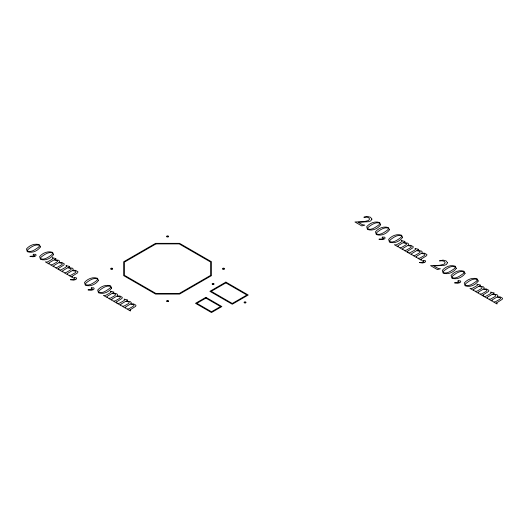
<?xml version="1.0" encoding="UTF-8"?>
<svg xmlns="http://www.w3.org/2000/svg" width="529" height="529" viewBox="0 0 529 529"><rect width="100%" height="100%" fill="white"/><g stroke="black" fill="none" stroke-linecap="round" stroke-linejoin="round"><path stroke-width="0.79" d="M167.587 236.423L168.262 236.813M223.509 268.706L224.184 269.096M213.088 283.947L213.762 284.337M245.039 302.396L245.721 302.793M111.665 268.706L112.34 269.096M167.587 300.994L168.262 301.385M58.342 268.507L58.964 269.387L58.653 269.565L54.778 267.33L56.953 267.495L61.199 265.089L62.323 264.169L61.8 263.237L58.593 262.734L53.581 265.75L54.308 266.702L53.998 266.881L50.03 264.586L52.186 264.764L56.458 262.351L57.555 261.392L57.053 260.466L53.938 259.937L48.833 263.006L49.541 263.951L49.23 264.13L45.349 261.888L47.22 262.053L51.313 259.818L53.112 258.469L52.345 257.696L55.671 258.509L56.041 258.721L54.368 259.686L58.765 260.294L59.605 261.273L59.076 262.404L61.919 262.49L64.28 263.852L63.996 264.897L58.342 268.507M72.004 276.396L72.618 277.275L72.314 277.454L68.439 275.219L70.615 275.384L74.86 272.971L75.984 272.058L75.462 271.119L72.255 270.617L67.243 273.632L67.963 274.584L67.659 274.763L63.685 272.475L65.847 272.653L70.119 270.233L71.217 269.274L70.707 268.348L67.6 267.819L62.488 270.894L63.196 271.833L62.891 272.012L59.003 269.77L60.881 269.935L64.974 267.7L66.766 266.358L65.999 265.584L69.325 266.398L69.696 266.609L68.023 267.575L72.427 268.183L73.266 269.162L72.731 270.293L75.574 270.372L77.935 271.734L77.657 272.785L72.004 276.396M116.393 302.019L117.008 302.905L116.697 303.077L112.822 300.842L115.005 301.014L119.243 298.601L120.367 297.682L119.845 296.749L116.638 296.247L111.626 299.262L112.353 300.214L112.042 300.393L108.075 298.098L110.237 298.277L114.502 295.863L115.6 294.904L115.097 293.979L111.983 293.45L106.878 296.518L107.585 297.463L107.275 297.642L103.393 295.4L105.264 295.566L109.358 293.331L111.156 291.982L110.389 291.208L113.715 292.021L114.085 292.233L112.412 293.198L116.81 293.807L117.65 294.792L117.121 295.916L119.964 296.002L122.325 297.364L122.04 298.416L116.393 302.019M130.048 309.908L130.67 310.788L130.359 310.966L126.484 308.731L128.659 308.896L132.905 306.489L134.029 305.57L133.506 304.638L130.299 304.129L125.287 307.144L126.014 308.103L125.704 308.275L121.736 305.987L123.892 306.165L128.163 303.752L129.261 302.786L128.752 301.861L125.644 301.332L120.539 304.406L121.247 305.345L120.936 305.524L117.054 303.282L118.926 303.448L123.019 301.213L124.818 299.87L124.05 299.097L127.377 299.91L127.74 300.122L126.074 301.087L130.471 301.695L131.311 302.674L130.775 303.805L133.619 303.884L135.986 305.246L135.702 306.298L130.048 309.908M407.35 251.354L407.971 252.24L407.661 252.412L403.786 250.177L405.961 250.349L410.206 247.936L411.331 247.023L410.808 246.084L407.601 245.582L402.589 248.597L403.316 249.549L403.005 249.728L399.038 247.433L401.194 247.612L405.465 245.198L406.563 244.239L406.06 243.314L402.946 242.785L397.841 245.853L398.549 246.798L398.238 246.977L394.356 244.735L396.228 244.901L400.321 242.666L402.119 241.317L401.352 240.543L404.678 241.356L405.049 241.568L403.376 242.533L407.773 243.142L408.613 244.127L408.084 245.251L410.927 245.337L413.288 246.699L413.004 247.751L407.35 251.354M421.011 259.243L421.626 260.123L421.322 260.301L417.447 258.066L419.623 258.231L423.868 255.824L424.992 254.905L424.47 253.973L421.263 253.464L416.25 256.479L416.971 257.438L416.667 257.616L412.693 255.322L414.855 255.5L419.127 253.087L420.224 252.121L419.715 251.196L416.607 250.667L411.496 253.741L412.203 254.68L411.899 254.859L408.011 252.617L409.889 252.783L413.982 250.548L415.774 249.205L415.007 248.432L418.333 249.245L418.704 249.457L417.031 250.422L421.434 251.03L422.274 252.009L421.739 253.14L424.582 253.219L426.943 254.581L426.658 255.633L421.011 259.243M482.957 295.003L483.579 295.89L483.268 296.068L479.393 293.826L481.569 293.998L485.814 291.585L486.938 290.672L486.416 289.733L483.208 289.231L478.196 292.246L478.917 293.198L478.613 293.377L474.639 291.089L476.801 291.267L481.073 288.847L482.17 287.888L481.661 286.963L478.553 286.434L473.448 289.502L474.156 290.447L473.845 290.626L469.957 288.384L471.835 288.55L475.928 286.315L477.727 284.972L476.96 284.199L480.286 285.005L480.649 285.217L478.983 286.182L483.38 286.797L484.22 287.776L483.685 288.9L486.528 288.986L488.889 290.348L488.611 291.4L482.957 295.003M496.619 302.892L497.234 303.772L496.923 303.95L493.048 301.715L495.23 301.88L499.475 299.474L500.593 298.554L500.07 297.622L496.863 297.113L491.851 300.135L492.578 301.087L492.268 301.266L488.3 298.971L490.462 299.149L494.727 296.736L495.825 295.777L495.323 294.851L492.208 294.316L487.103 297.391L487.811 298.336L487.5 298.515L483.618 296.266L485.49 296.432L489.583 294.197L491.381 292.854L490.614 292.081L493.941 292.894L494.311 293.106L492.638 294.071L497.035 294.679L497.875 295.658L497.346 296.789L500.189 296.868L502.55 298.237L502.266 299.282L496.619 302.892M39.404 245.734L38.802 247.003C35.668 249.199 31.892 252.386 27.819 251.381L27.64 249.8C30.728 247.314 34.636 244.233 38.842 245.079L39.404 245.734M52.576 253.338L51.974 254.601C48.84 256.803 45.058 259.984 40.991 258.985L40.812 257.405C43.9 254.912 47.808 251.837 52.007 252.683L52.576 253.338M97.448 279.246L96.853 280.515C93.712 282.717 89.937 285.898 85.87 284.893L85.685 283.313C88.773 280.826 92.681 277.745 96.886 278.591L97.448 279.246M110.621 286.85L110.019 288.113C106.884 290.315 103.102 293.502 99.035 292.497L98.857 290.917C101.945 288.431 105.853 285.349 110.052 286.196L110.621 286.85M379.63 223.509L379.035 224.779C375.894 226.981 372.118 230.161 368.052 229.163L367.867 227.582C370.955 225.089 374.863 222.015 379.068 222.861L379.63 223.509M388.412 228.581L387.81 229.851C384.676 232.052 380.9 235.233 376.827 234.228L376.648 232.648C379.736 230.161 383.644 227.08 387.85 227.926L388.412 228.581M401.584 236.185L400.982 237.448C397.848 239.65 394.065 242.837 389.999 241.832L389.82 240.252C392.908 237.766 396.816 234.684 401.015 235.531L401.584 236.185M455.238 267.165L454.636 268.428C451.501 270.63 447.726 273.81 443.652 272.812L443.474 271.232C446.562 268.739 450.47 265.664 454.675 266.51L455.238 267.165M464.019 272.23L463.417 273.5C460.283 275.702 456.501 278.882 452.434 277.877L452.255 276.303C455.343 273.81 459.251 270.736 463.45 271.575L464.019 272.23M477.191 279.834L476.589 281.104C473.448 283.306 469.673 286.487 465.606 285.481L465.427 283.901C468.509 281.415 472.423 278.34 476.622 279.18L477.191 279.834M371.92 219.125L370.723 220.91L368.548 221.697L358.067 222.286L362.471 224.752L364.858 225.123L361.81 225.943L354.946 221.982L364.038 221.658L368.468 220.52L369.612 219.079L368.7 217.736L366.663 217.135L363.866 217.221L367.404 216.447L370.465 217.24L371.92 219.125M447.527 262.781L446.331 264.566L444.155 265.346L433.674 265.942L438.078 268.401L440.465 268.772L437.41 269.592L430.553 265.631L439.645 265.307L444.076 264.169L445.213 262.734L444.307 261.386L442.264 260.784L439.473 260.87L443.011 260.103L446.073 260.89L447.527 262.781M33.539 254.264L33.102 254.806L34.511 255.619L34.352 255.937L29.922 256.353L33.062 256.79L35.317 256.195L36.184 255.183L35.668 254.317L33.539 254.264M74.027 277.639L73.591 278.181L74.999 278.995L74.84 279.312L70.41 279.729L73.544 280.158L75.799 279.57L76.665 278.558L76.156 277.692L74.027 277.639M91.59 287.783L91.147 288.318L92.555 289.132L92.403 289.449L87.966 289.866L91.107 290.302L93.362 289.707L94.228 288.695L93.712 287.829L91.59 287.783M382.546 237.118L382.11 237.653L383.518 238.467L383.36 238.784L378.929 239.201L382.07 239.637L384.325 239.042L385.191 238.03L384.676 237.164L382.546 237.118M423.035 260.486L422.598 261.028L424.007 261.842L423.848 262.159L419.418 262.576L422.552 263.012L424.807 262.417L425.673 261.405L425.164 260.539L423.035 260.486M458.154 280.767L457.717 281.302L459.126 282.116L458.967 282.433L454.537 282.856L457.671 283.286L459.926 282.691L460.792 281.679L460.283 280.813L458.154 280.767M40.449 246.931C37.619 251.03 32.077 253.444 27.257 251.678L26.45 248.947C29.498 245.304 34.788 243.115 39.417 244.755L40.449 246.931M53.621 254.535C50.791 258.635 45.249 261.048 40.429 259.283L39.622 256.552C42.67 252.908 47.96 250.72 52.583 252.359L53.621 254.535M98.5 280.443C95.663 284.542 90.128 286.956 85.301 285.191L84.495 282.46C87.543 278.816 92.833 276.627 97.462 278.267L98.5 280.443M111.665 288.047C108.835 292.147 103.294 294.56 98.473 292.795L97.667 290.064C100.715 286.42 106.005 284.232 110.627 285.872L111.665 288.047M380.682 224.713C377.845 228.812 372.31 231.226 367.483 229.454L366.676 226.723C369.725 223.086 375.015 220.891 379.643 222.537L380.682 224.713M389.456 229.778C386.626 233.878 381.085 236.291 376.264 234.526L375.458 231.795C378.506 228.151 383.796 225.962 388.418 227.602L389.456 229.778M402.629 237.382C399.792 241.482 394.257 243.895 389.43 242.13L388.63 239.399C391.678 235.755 396.968 233.567 401.59 235.207L402.629 237.382M456.282 268.362C453.452 272.461 447.911 274.875 443.09 273.109L442.284 270.372C445.332 266.735 450.622 264.54 455.244 266.186L456.282 268.362M465.064 273.427C462.234 277.527 456.692 279.94 451.872 278.175L451.065 275.444C454.113 271.8 459.403 269.611 464.026 271.258L465.064 273.427M478.236 281.031C475.399 285.131 469.864 287.545 465.037 285.779L464.231 283.048C467.279 279.405 472.569 277.216 477.198 278.862L478.236 281.031M155.599 243.34L123.647 261.789L123.647 275.622L155.599 294.078L179.569 294.078L211.527 275.622L211.527 261.789L179.569 243.34L155.599 243.34M156.002 243.895L124.606 262.02L124.606 275.397L156.002 293.522L179.172 293.522L210.562 275.397L210.562 262.02L179.172 243.895L156.002 243.895M225.87 282.102L209.887 291.327L232.257 304.241L248.233 295.017L225.87 282.102M225.87 282.889L211.25 291.327L232.257 303.461L246.878 295.017L225.87 282.889M205.887 297.331L195.499 303.322L211.481 312.553L221.863 306.555L205.887 297.331M205.887 298.111L196.861 303.322L211.481 311.766L220.507 306.555L205.887 298.111M166.906 236.813A0.959 0.555 0 0 0 168.513 236.562A0.959 0.555 0 0 0 167.336 235.888A0.959 0.555 0 0 0 166.906 236.813M110.984 269.096A0.959 0.555 0 0 0 112.591 268.851A0.959 0.555 0 0 0 111.414 268.17A0.959 0.555 0 0 0 110.984 269.096M166.906 301.385A0.959 0.555 0 0 0 168.513 301.133A0.959 0.555 0 0 0 167.336 300.459A0.959 0.555 0 0 0 166.906 301.385M222.828 269.096A0.959 0.555 0 0 0 224.435 268.851A0.959 0.555 0 0 0 223.258 268.17A0.959 0.555 0 0 0 222.828 269.096M244.358 302.793A0.959 0.555 0 0 0 245.965 302.542A0.959 0.555 0 0 0 244.795 301.861A0.959 0.555 0 0 0 244.358 302.793M212.407 284.337A0.959 0.555 0 0 0 214.014 284.093A0.959 0.555 0 0 0 212.837 283.412A0.959 0.555 0 0 0 212.407 284.337"/></g></svg>
